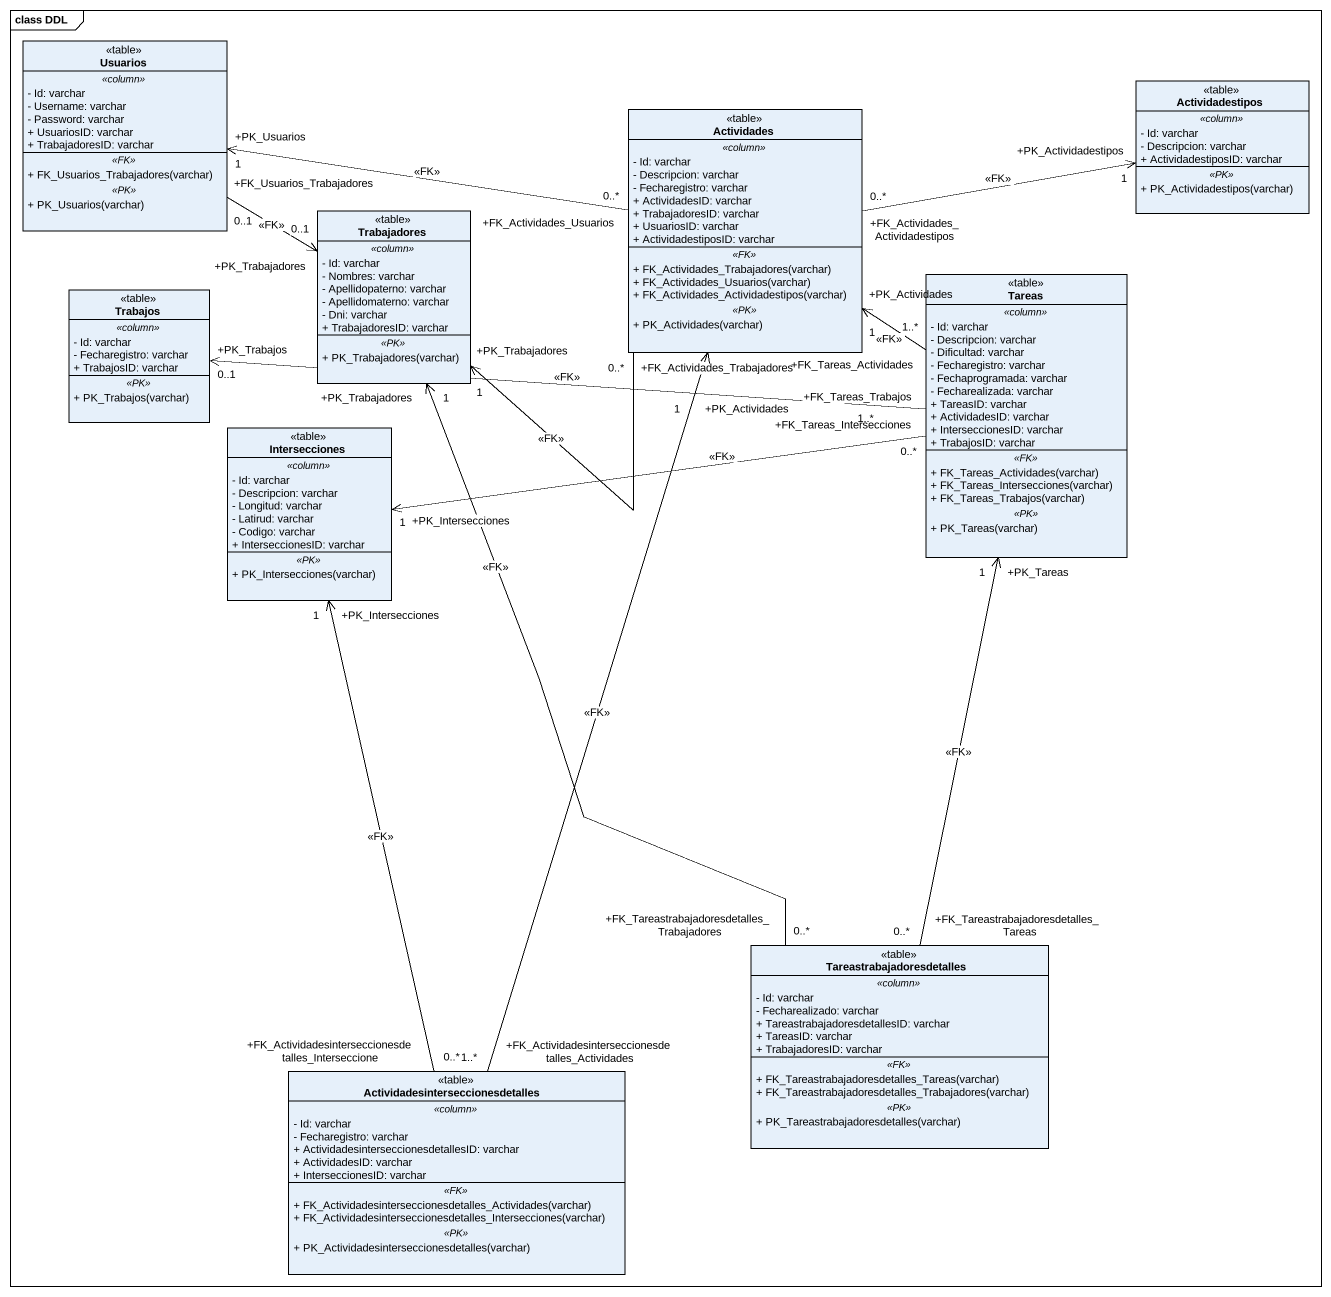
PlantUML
@startuml
mainframe class DDL
hide circle
hide empty members
skinparam classAttributeIconSize 0
class Usuarios <<table>> {
  .. <<column>> ..
  - Id: varchar
  - Username: varchar
  - Password: varchar
  + UsuariosID: varchar
  + TrabajadoresID: varchar
  .. <<FK>> ..
  + FK_Usuarios_Trabajadores(varchar)
  .. <<PK>> ..
  + PK_Usuarios(varchar)
}
class Actividadestipos <<table>> {
  .. <<column>> ..
  - Id: varchar
  - Descripcion: varchar
  + ActividadestiposID: varchar
  .. <<PK>> ..
  + PK_Actividadestipos(varchar)
}
class Actividades <<table>> {
  .. <<column>> ..
  - Id: varchar
  - Descripcion: varchar
  - Fecharegistro: varchar
  + ActividadesID: varchar
  + TrabajadoresID: varchar
  + UsuariosID: varchar
  + ActividadestiposID: varchar
  .. <<FK>> ..
  + FK_Actividades_Trabajadores(varchar)
  + FK_Actividades_Usuarios(varchar)
  + FK_Actividades_Actividadestipos(varchar)
  .. <<PK>> ..
  + PK_Actividades(varchar)
}
class Trabajadores <<table>> {
  .. <<column>> ..
  - Id: varchar
  - Nombres: varchar
  - Apellidopaterno: varchar
  - Apellidomaterno: varchar
  - Dni: varchar
  + TrabajadoresID: varchar
  .. <<PK>> ..
  + PK_Trabajadores(varchar)
}
class Trabajos <<table>> {
  .. <<column>> ..
  - Id: varchar
  - Fecharegistro: varchar
  + TrabajosID: varchar
  .. <<PK>> ..
  + PK_Trabajos(varchar)
}
class Tareas <<table>> {
  .. <<column>> ..
  - Id: varchar
  - Descripcion: varchar
  - Dificultad: varchar
  - Fecharegistro: varchar
  - Fechaprogramada: varchar
  - Fecharealizada: varchar
  + TareasID: varchar
  + ActividadesID: varchar
  + InterseccionesID: varchar
  + TrabajosID: varchar
  .. <<FK>> ..
  + FK_Tareas_Actividades(varchar)
  + FK_Tareas_Intersecciones(varchar)
  + FK_Tareas_Trabajos(varchar)
  .. <<PK>> ..
  + PK_Tareas(varchar)
}
class Intersecciones <<table>> {
  .. <<column>> ..
  - Id: varchar
  - Descripcion: varchar
  - Longitud: varchar
  - Latirud: varchar
  - Codigo: varchar
  + InterseccionesID: varchar
  .. <<PK>> ..
  + PK_Intersecciones(varchar)
}
class Tareastrabajadoresdetalles <<table>> {
  .. <<column>> ..
  - Id: varchar
  - Fecharealizado: varchar
  + TareastrabajadoresdetallesID: varchar
  + TareasID: varchar
  + TrabajadoresID: varchar
  .. <<FK>> ..
  + FK_Tareastrabajadoresdetalles_Tareas(varchar)
  + FK_Tareastrabajadoresdetalles_Trabajadores(varchar)
  .. <<PK>> ..
  + PK_Tareastrabajadoresdetalles(varchar)
}
class "Actividadesinterseccionesdetalles" as Actividadesinterseccionesdet <<table>> {
  .. <<column>> ..
  - Id: varchar
  - Fecharegistro: varchar
  + ActividadesinterseccionesdetallesID: varchar
  + ActividadesID: varchar
  + InterseccionesID: varchar
  .. <<FK>> ..
  + FK_Actividadesinterseccionesdetalles_Actividades(varchar)
  + FK_Actividadesinterseccionesdetalles_Intersecciones(varchar)
  .. <<PK>> ..
  + PK_Actividadesinterseccionesdetalles(varchar)
}
Usuarios "+FK_Usuarios_Trabajadores\n0..1" -right-> "+PK_Trabajadores\n0..1" Trabajadores : <<FK>>
Actividades "+FK_Actividades_Usuarios\n0..*" -left-> "+PK_Usuarios\n1" Usuarios : <<FK>>
Actividades "+FK_Actividades_Actividadestipos\n0..*" -right-> "+PK_Actividadestipos\n1" Actividadestipos : <<FK>>
Actividades "+FK_Actividades_Trabajadores\n0..*" -left-> "+PK_Trabajadores\n1" Trabajadores : <<FK>>
Tareas "+FK_Tareas_Actividades\n1..*" -up-> "+PK_Actividades\n1" Actividades : <<FK>>
Tareas "+FK_Tareas_Trabajos\n1..*" -left-> "+PK_Trabajos\n0..1" Trabajos : <<FK>>
Tareas "+FK_Tareas_Intersecciones\n0..*" -left-> "+PK_Intersecciones\n1" Intersecciones : <<FK>>
Tareastrabajadoresdetalles "+FK_Tareastrabajadoresdetalles_Trabajadores\n0..*" -up-> "+PK_Trabajadores\n1" Trabajadores : <<FK>>
Tareastrabajadoresdetalles "+FK_Tareastrabajadoresdetalles_Tareas\n0..*" -up-> "+PK_Tareas\n1" Tareas : <<FK>>
Actividadesinterseccionesdet "+FK_Actividadesinterseccionesdetalles_Actividades\n1..*" -up-> "+PK_Actividades\n1" Actividades : <<FK>>
Actividadesinterseccionesdet "+FK_Actividadesinterseccionesdetalles_Interseccione\n0..*" -up-> "+PK_Intersecciones\n1" Intersecciones : <<FK>>
@enduml
